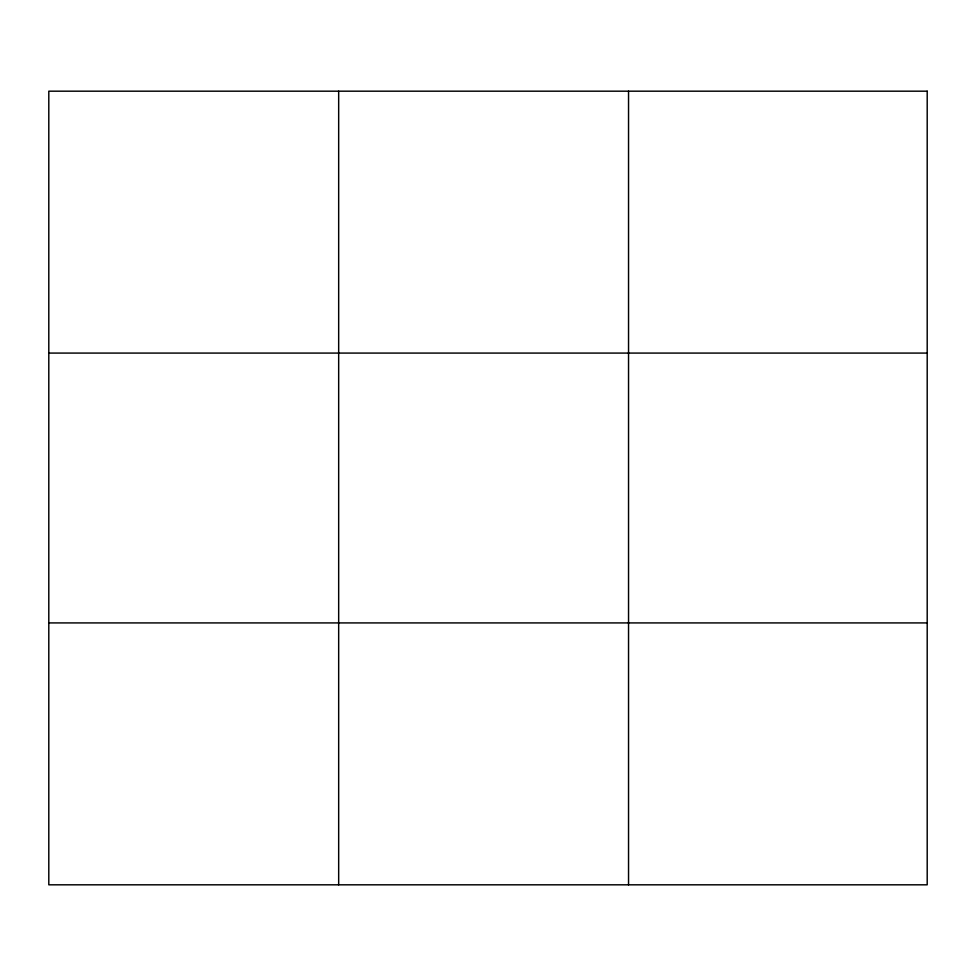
<?xml version="1.0" encoding="UTF-8"?>
<svg xmlns="http://www.w3.org/2000/svg" width="976" height="976" viewBox="0 0 976 976"><rect width="100%" height="100%" fill="white"/><g stroke="black" fill="none" stroke-linecap="round" stroke-linejoin="round"><path stroke-width="1.46" d="M338.672 884.817L338.672 91.183M628.544 884.817L628.544 91.183M48.8 353.08L927.2 353.08M48.8 622.92L927.2 622.92M927.2 91.183L927.2 884.817L48.8 884.817L48.8 91.183L927.2 91.183"/></g></svg>
